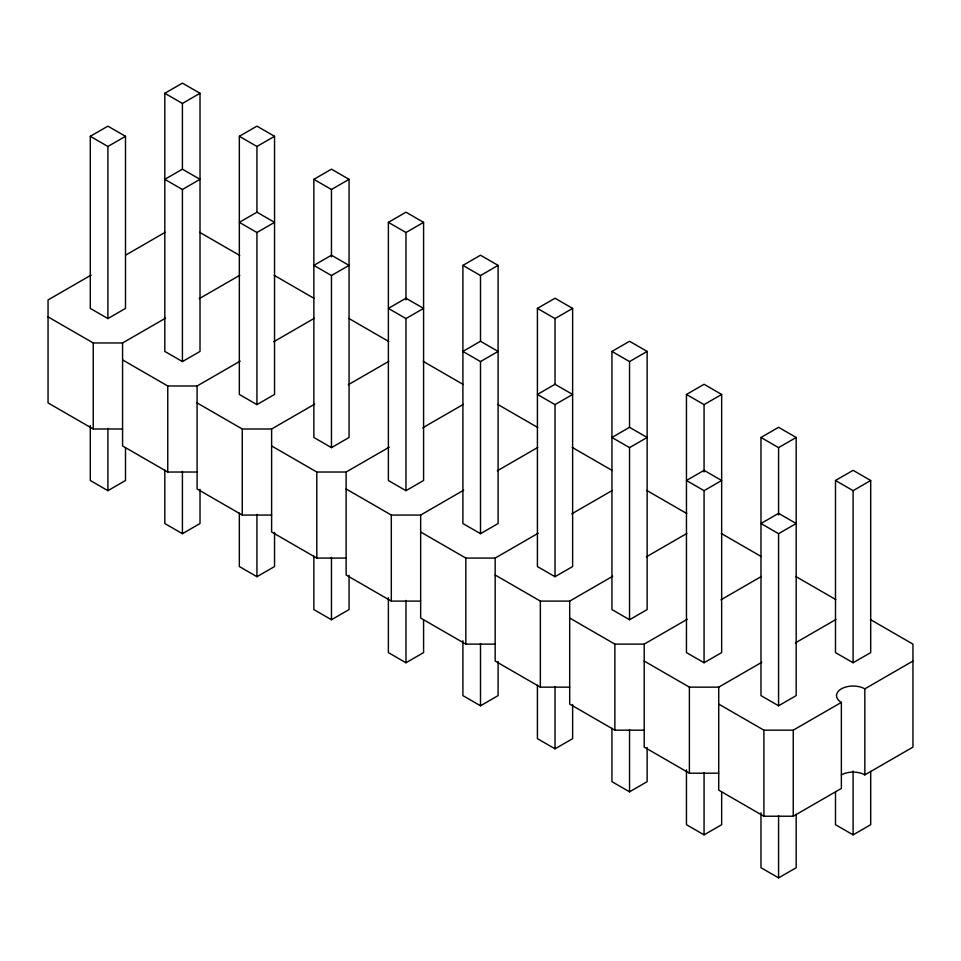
<?xml version="1.0" encoding="UTF-8"?>
<svg xmlns="http://www.w3.org/2000/svg" width="961" height="961" viewBox="0 0 961 961"><rect width="100%" height="100%" fill="white"/><g stroke="black" fill="none" stroke-linecap="round" stroke-linejoin="round"><path stroke-width="1.44" d="M90.298 136.306L107.896 126.143L125.507 136.306L125.507 308.409L107.896 318.571L90.298 308.409L90.298 136.306L107.896 146.468L125.507 136.306M164.811 93.289L182.422 83.126L200.02 93.289L200.02 351.426L182.422 361.588L164.811 351.426L164.811 93.289L182.422 103.452L200.02 93.289M182.422 169.172L164.811 179.335L182.422 189.497L200.02 179.335L182.422 169.172L182.422 103.452M239.337 136.306L256.935 126.143L274.546 136.306L274.546 394.454L256.935 404.617L239.337 394.454L239.337 136.306L256.935 146.468L274.546 136.306M91.103 275.086L48.05 299.94L48.05 402.923L93.229 429.002L122.576 429.002M125.963 254.953L165.22 232.286M313.863 179.335L331.461 169.172L349.059 179.335L349.059 437.471L331.461 447.634L313.863 437.471L313.863 179.335L331.461 189.497L349.059 179.335M256.935 232.514L274.546 222.351L256.935 212.189L239.337 222.351L256.935 232.514L256.935 404.617M48.05 316.878L93.229 342.957L122.576 342.957L165.616 318.103M199.215 298.703L239.733 275.314M388.376 222.351L405.974 212.189L423.585 222.351L423.585 480.5L405.974 490.663L388.376 480.5L388.376 222.351L405.974 232.514L423.585 222.351M331.461 275.543L349.059 265.38L331.461 255.218L313.863 265.38L331.461 275.543L331.461 447.634M122.576 359.894L167.755 385.986L197.089 385.986L240.142 361.132M273.741 341.732L314.259 318.331M462.902 265.38L480.5 255.218L498.098 265.38L498.098 523.529L480.5 533.691L462.902 523.529L462.902 265.38L480.5 275.543L498.098 265.38M90.298 425.615L90.298 480.5L107.896 490.663L125.507 480.5L125.507 447.862M405.974 318.571L423.585 308.397L405.974 298.234L388.376 308.397L405.974 318.571L405.974 490.663M197.089 402.923L242.268 429.002L271.615 429.002L314.655 404.149M348.266 384.748L388.773 361.36M537.415 308.397L555.026 298.234L572.624 308.397L572.624 566.546L555.026 576.708L537.415 566.546L537.415 308.397L555.026 318.571L572.624 308.397M164.811 470.121L164.811 523.529L182.422 533.691L200.02 523.529L200.02 489.401M480.5 361.588L498.098 351.426L480.5 341.263L462.902 351.426L480.5 361.588L480.5 533.691M271.615 445.94L316.794 472.031L346.128 472.031L389.181 447.177M422.78 427.777L463.298 404.389M611.941 351.426L629.539 341.263L647.137 351.426L647.137 609.574L629.539 619.737L611.941 609.574L611.941 351.426L629.539 361.588L647.137 351.426M239.337 513.138L239.337 566.546L256.935 576.708L274.546 566.546L274.546 532.43M555.026 404.617L572.624 394.454L555.026 384.292L537.415 394.454L555.026 404.617L555.026 576.708M346.128 488.969L391.307 515.06L420.654 515.06L463.695 490.194M497.305 470.806L537.824 447.406M686.454 394.454L704.065 384.292L721.663 394.454L721.663 652.591L704.065 662.754L686.454 652.591L686.454 394.454L704.065 404.617L721.663 394.454M313.863 556.167L313.863 609.574L331.461 619.737L349.059 609.574L349.059 575.447M629.539 447.634L647.137 437.471L629.539 427.309L611.941 437.471L629.539 447.634L629.539 619.737M420.654 531.998L465.833 558.077L495.167 558.077L538.22 533.223M571.819 513.823L612.337 490.434M760.98 437.471L778.578 427.309L796.188 437.471L796.188 695.62L778.578 705.782L760.98 695.62L760.98 437.471L778.578 447.634L796.188 437.471M388.376 597.706L388.376 652.603L405.974 662.766L423.585 652.603L423.585 619.953M704.065 490.663L721.663 480.5L704.065 470.337L686.454 480.5L704.065 490.663L704.065 662.754M495.167 575.014L540.346 601.105L569.693 601.105L612.734 576.252M646.345 556.851L686.863 533.451M835.493 480.5L853.104 470.337L870.702 480.5L870.702 652.591L853.104 662.754L835.493 652.591L835.493 480.5L853.104 490.663L870.702 480.5M462.902 640.723L462.902 695.62L480.5 705.782L498.098 695.62L498.098 661.492M778.578 533.679L796.188 523.517L778.578 513.354L760.98 523.517L778.578 533.679L778.578 705.782M569.693 618.043L614.872 644.122L644.206 644.122L687.259 619.268M720.858 599.868L761.376 576.48M537.415 685.229L537.415 738.649L555.026 748.811L572.624 738.649L572.624 704.521M644.206 661.06L689.385 687.151L718.732 687.151L761.785 662.297M795.384 642.897L835.902 619.497M611.941 728.258L611.941 781.665L629.539 791.828L647.137 781.665L647.137 747.55M718.732 704.089L763.911 730.168L793.245 730.168L841.368 702.395A16.601 9.586 0 0 1 841.368 688.845A16.601 9.586 0 0 1 864.84 688.845L912.95 661.06M686.454 769.797L686.454 824.694L704.065 834.857L721.663 824.694L721.663 792.056M718.732 687.151L718.732 790.134L763.911 816.225L793.245 816.225L841.368 788.44L841.368 702.395M841.368 774.89A16.601 9.586 0 0 1 864.84 774.89L912.95 747.117L912.95 644.122L870.354 619.533M760.98 812.826L760.98 867.711L778.578 877.873L796.188 867.711L796.188 814.303M835.493 792.056L835.493 824.694L853.104 834.857L870.702 824.694L870.702 771.287M122.576 342.957L122.576 445.952L167.755 472.031L197.089 472.031M197.089 385.986L197.089 488.969L242.268 515.06L271.615 515.06M271.615 429.002L271.615 531.998L316.794 558.077L346.128 558.077M346.128 472.031L346.128 575.014L391.307 601.105L420.654 601.105M420.654 515.06L420.654 618.043L465.833 644.122L495.167 644.122M495.167 558.077L495.167 661.06L540.346 687.151L569.693 687.151M569.693 601.105L569.693 704.089L614.872 730.18L644.206 730.18M644.206 644.122L644.206 747.117L689.385 773.197L718.732 773.197M199.672 232.322L239.685 255.422M274.197 275.339L314.211 298.451M348.711 318.367L388.724 341.467M423.236 361.384L463.25 384.496M497.75 404.413L537.764 427.513M572.275 447.442L612.289 470.542M646.789 490.458L686.803 513.558M721.315 533.487L761.328 556.587M795.828 576.504L835.854 599.616M864.84 688.845L864.84 774.89M853.104 490.663L853.104 662.754M853.104 771.058L853.104 834.857M793.245 730.168L793.245 816.225M778.578 447.634L778.578 514.976M778.578 815.565L778.578 877.873M763.911 730.168L763.911 816.225M704.065 404.617L704.065 471.959M704.065 772.548L704.065 834.857M689.385 687.151L689.385 773.197M629.539 361.588L629.539 427.441M629.539 729.519L629.539 791.828M614.872 644.122L614.872 730.18M555.026 318.571L555.026 384.412M555.026 686.502L555.026 748.811M540.346 601.105L540.346 687.151M480.5 275.543L480.5 341.383M480.5 643.474L480.5 705.782M465.833 558.077L465.833 644.122M405.974 232.514L405.974 299.856M405.974 600.445L405.974 662.766M391.307 515.06L391.307 601.105M331.461 189.497L331.461 256.839M331.461 557.428L331.461 619.737M316.794 472.031L316.794 558.077M256.935 146.468L256.935 212.321M256.935 514.399L256.935 576.708M242.268 429.002L242.268 515.06M182.422 189.497L182.422 361.588M182.422 471.383L182.422 533.691M167.755 385.986L167.755 472.031M107.896 146.468L107.896 318.571M107.896 428.354L107.896 490.663M93.229 342.957L93.229 429.002"/></g></svg>
